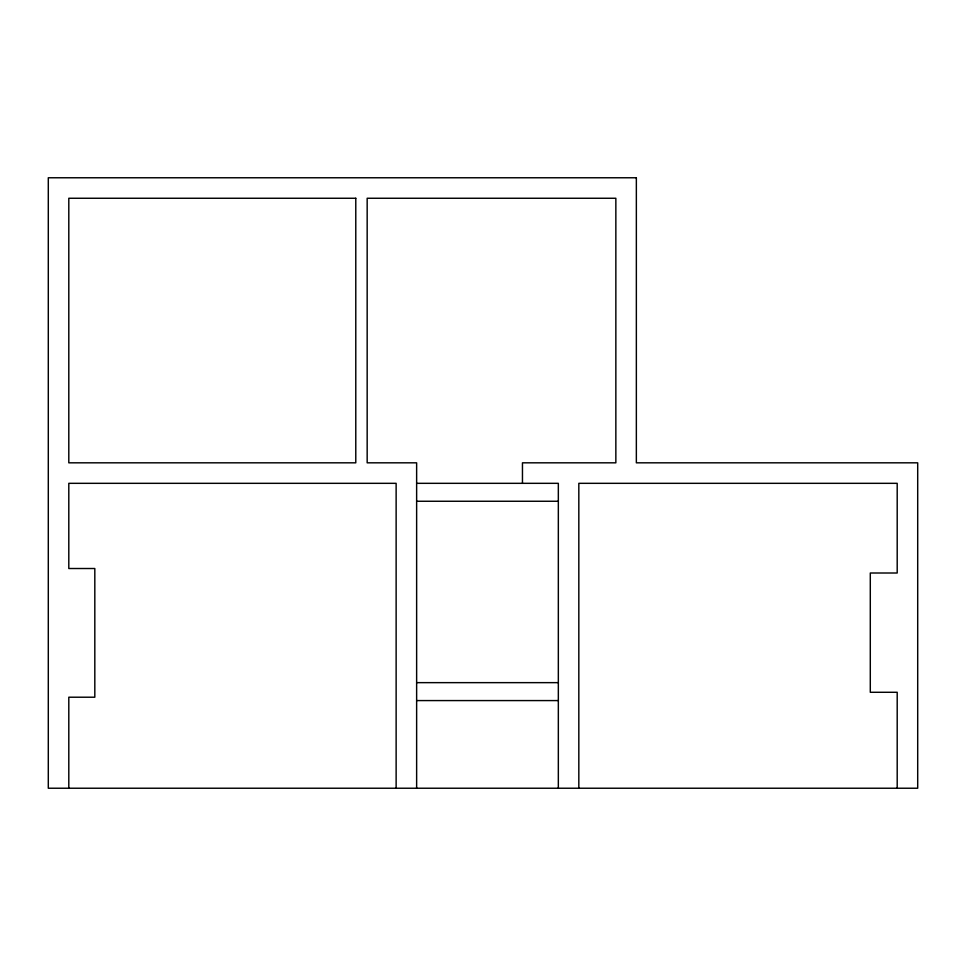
<?xml version="1.0" encoding="UTF-8"?>
<svg xmlns="http://www.w3.org/2000/svg" width="966" height="966" viewBox="0 0 966 966"><rect width="100%" height="100%" fill="white"/><g stroke="black" fill="none" stroke-linecap="round" stroke-linejoin="round"><path stroke-width="1.45" d="M416.636 483.326L558.336 483.326L558.336 788.232M416.636 501.257L558.336 501.257M416.636 682.648L558.336 682.648M416.636 700.579L558.336 700.579M897.197 788.232L897.197 692.284L870.294 692.284L870.294 573.007L897.197 573.007L897.197 483.326L578.827 483.326L578.827 788.232M522.461 483.326L522.461 462.823L615.849 462.823L615.849 198.259L367.165 198.259L367.165 462.823L416.636 462.823L416.636 788.232M396.132 788.232L396.132 483.326L68.803 483.326L68.803 568.515L94.813 568.515L94.813 697.211L68.803 697.211L68.803 788.232M636.352 177.768L48.3 177.768L48.3 788.232L917.7 788.232L917.7 462.823L636.352 462.823L636.352 177.768M355.778 198.259L68.803 198.259L68.803 462.823L355.778 462.823L355.778 198.259"/></g></svg>
